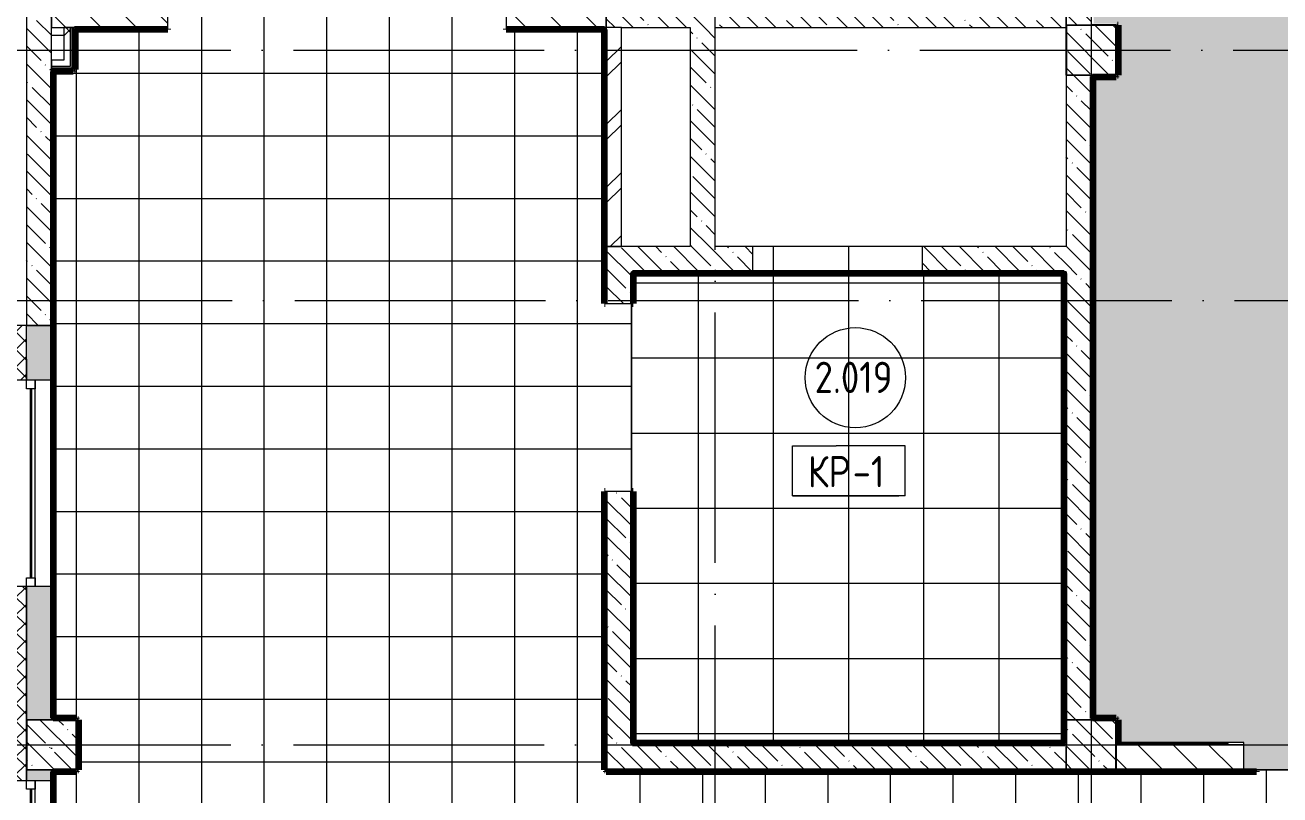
# Model space of a CAD drawing. Header units: millimetres. Extents: x 97 to 214665, y -4577 to 61202.
# Drawn here: x 126788 to 136805, y 39575 to 45725 of the extents above; entities that cross this region are included whole.
import ezdxf

# ---------------------------------------------------------------- set-up
doc = ezdxf.new("R2010")
doc.units = ezdxf.units.MM
doc.linetypes.add('ADSK_Линия сетки', pattern=[2500, 2000, -250, 0, -250])
for name, color, linetype, lineweight in [('A-AREA-____-IDEN', 2, 'Continuous', 20), ('A-FLOR-____-IDEN', 11, 'Continuous', 20), ('A-FLOR-____-OTLN', 192, 'Continuous', 9), ('A-FLOR-____-PATT', 8, 'Continuous', 9), ('A-GLAZ-____-MCUT', 151, 'Continuous', 9), ('A-GLAZ-____-OTLN', 151, 'Continuous', 9), ('A-WALL-____-MCUT', 113, 'Continuous', 9), ('A-WALL-____-PATT', 111, 'Continuous', 9), ('A-WALL-FNSH-MCUT', 113, 'Continuous', 9), ('I-WALL-____-OTLN', 2, 'Continuous', 9), ('S-COLS-____-MCUT', 52, 'Continuous', 9), ('S-COLS-____-OTLN', 52, 'Continuous', 9), ('S-GRID-____-OTLN', 1, 'Continuous', 9)]:
    doc.layers.add(name, color=color, linetype=linetype, lineweight=lineweight)
doc.styles.add('GOST Common', font='GOST_Common.ttf', dxfattribs={"width": 0.9, "height": 250})
pattern_1 = [(135, (0, 0), (-141.42136, -141.42136), [])]
pattern_2 = [(135, (0, 0), (-142.5612, -142.5612), []), (135, (142.56, 0), (-142.5612, -142.5612), [252.016, -50.403, 3.353, -47.05])]

# ---------------------------------------------------------------- blocks, each defined once
blk = doc.blocks.new('Окно_СКБ_1Ст1 - 120_Окно_СКБ_1Ст_1650_ОК17_E60-37619705-О_АИ_ПП_4_200_Целиком')
at = {"layer": 'A-GLAZ-____-MCUT', "color": 90}
for p, q in [((-825, -195), (-825, -125)), ((-825, -125), (-755, -125)), ((-755, -195), (-825, -195)), ((-755, -125), (-755, -195)), ((755, -195), (755, -125)), ((755, -125), (825, -125)), ((825, -195), (755, -195)), ((825, -125), (825, -195))]:
    blk.add_line(p, q, dxfattribs=at)
at = {"layer": 'A-GLAZ-____-MCUT', "color": 10, "lineweight": 5}
for p, q in [((755, -155), (-755, -155)), ((755, -165), (-755, -165))]:
    blk.add_line(p, q, dxfattribs=at)
at = {"layer": 'A-GLAZ-____-OTLN', "color": 10, "lineweight": 5}
blk.add_line((-825, -195), (825, -195), dxfattribs=at)
blk = doc.blocks.new('Окно_СКБ_2Ст1 - Окно_СКБ_2Ст 3400_ОКп-1л_E60-37619709-О_АИ_ПП_4_200_Целиком')
at = {"layer": 'A-GLAZ-____-MCUT', "color": 90}
for p, q in [((-1650, -195), (-1650, -125)), ((-1650, -125), (-1580, -125)), ((-1580, -195), (-1650, -195)), ((-1580, -125), (-1580, -195)), ((-820, -195), (-820, -125)), ((-820, -125), (-750, -125)), ((-750, -195), (-820, -195)), ((-750, -125), (-750, -195)), ((1580, -195), (1580, -125)), ((1580, -125), (1650, -125)), ((1650, -195), (1580, -195)), ((1650, -125), (1650, -195))]:
    blk.add_line(p, q, dxfattribs=at)
at = {"layer": 'A-GLAZ-____-MCUT', "color": 10, "lineweight": 5}
for p, q in [((-820, -155), (-1580, -155)), ((-820, -165), (-1580, -165)), ((1580, -155), (-750, -155)), ((1580, -165), (-750, -165))]:
    blk.add_line(p, q, dxfattribs=at)
at = {"layer": 'A-GLAZ-____-OTLN', "color": 10, "lineweight": 5}
blk.add_line((-1650, -195), (1650, -195), dxfattribs=at)
blk = doc.blocks.new('0083_СОШ675_АР_R22_rvt-1-О_АИ_ПП_4_200_Целиком')
at = {"layer": 'A-WALL-____-PATT', "lineweight": 5}
h = blk.add_hatch(dxfattribs=at)
h.set_pattern_fill('FP_31', color=10, style=0, pattern_type=2)
h.set_pattern_definition(pattern_2)
h.paths.add_polyline_path([(69300, 43325), (69500, 43325), (69500, 51375), (69300, 51375), (69300, 44004)])
h = blk.add_hatch(dxfattribs=at)
h.set_pattern_fill('FP_8', color=10, style=0, pattern_type=2)
h.set_pattern_definition(pattern_1)
h.paths.add_polyline_path([(69763, 45705), (70430, 45705), (70430, 45905), (69500, 45905), (69500, 45705)])
h.paths.add_polyline_path([(73629, 45705), (73930, 45705), (73930, 45905), (73130, 45905), (73130, 45705)])
h = blk.add_hatch(dxfattribs=at)
h.set_pattern_fill('FP_31', color=10, style=0, pattern_type=2)
h.set_pattern_definition(pattern_2)
h.paths.add_polyline_path([(77494, 45705), (77600, 45705), (77600, 45905), (73930, 45905), (73930, 45705), (75561, 45705)])
h = blk.add_hatch(dxfattribs=at)
h.set_pattern_fill('FP_31', color=10, style=0, pattern_type=2)
h.set_pattern_definition(pattern_2)
h.paths.add_polyline_path([(77600, 40175), (77800, 40175), (77800, 45325), (77600, 45325), (77600, 40390)])
h.paths.add_polyline_path([(77600, 45725), (77800, 45725), (77800, 45905), (77600, 45905)])
h = blk.add_hatch(dxfattribs=at)
h.set_pattern_fill('FP_20', color=252, style=0, pattern_type=2)
h.set_pattern_definition([(45, (0, 0), (-141.42136, 141.42136), []), (135, (0, 0), (-141.42136, -141.42136), [])])
h.paths.add_polyline_path([(69650, 45444), (69650, 45705), (69600, 45705), (69600, 45444)])
h = blk.add_hatch(dxfattribs=at)
h.set_pattern_fill('FP_11', color=10, style=0, pattern_type=2)
h.set_pattern_definition([(45, (0, 0), (-251.4472, 251.4472), []), (45, (0, 381), (-251.4472, 251.4472), [])])
h.paths.add_polyline_path([(74050, 43955), (74050, 45705), (73930, 45705), (73930, 43955)])
h = blk.add_hatch(dxfattribs=at)
h.set_pattern_fill('FP_31', color=10, style=0, pattern_type=2)
h.set_pattern_definition(pattern_2)
h.paths.add_polyline_path([(74800, 43955), (74800, 45705), (74600, 45705), (74600, 43955)])
h = blk.add_hatch(dxfattribs=at)
h.set_pattern_fill('FP_31', color=10, style=0, pattern_type=2)
h.set_pattern_definition(pattern_2)
h.paths.add_polyline_path([(73930, 39775), (74130, 39775), (74130, 42000), (73930, 42000), (73930, 40390)])
h.paths.add_polyline_path([(73930, 43500), (74130, 43500), (74130, 43955), (73930, 43955)])
h = blk.add_hatch(dxfattribs=at)
h.set_pattern_fill('FP_31', color=10, style=0, pattern_type=2)
h.set_pattern_definition(pattern_2)
h.paths.add_polyline_path([(75100, 43755), (75100, 43955), (74130, 43955), (74130, 43755)])
h.paths.add_polyline_path([(77600, 43755), (77600, 43955), (76450, 43955), (76450, 43755), (77494, 43755)])
h = blk.add_hatch(dxfattribs=at)
h.set_pattern_fill('FP_21', color=10, style=0, pattern_type=2)
h.set_pattern_definition([(45, (0, 0), (-70.71068, 70.71068), []), (135, (0, 0), (-70.71068, -70.71068), [])])
h.paths.add_polyline_path([(69300, 26225), (69300, 33190), (69200, 33190), (69200, 26225), (69280, 26225)])
h.paths.add_polyline_path([(69300, 34840), (69300, 36390), (69200, 36390), (69200, 34840)])
h.paths.add_polyline_path([(69300, 39690), (69300, 41240), (69200, 41240), (69200, 39690), (69280, 39690)])
h.paths.add_polyline_path([(69200, 42890), (69300, 42890), (69300, 43325), (69200, 43325), (69200, 43055)])
h = blk.add_hatch(dxfattribs=at)
h.set_pattern_fill('FP_74', color=10, style=0, pattern_type=2)
h.set_pattern_definition([(50, (0, 0), (364.3679, -31.8783), [38.1, -419.1]), (355, (0, 0), (-70.4859, 382.1133), [30.48, -335.28]), (100.451, (30.36, -2.66), (293.885, 350.2334), [32.38, -356.18]), (46.184, (0, 101.6), (542.1585, -84.0858), [57.15, -628.65]), (96.636, (45.2, 94.6), (474.805, 494.8554), [48.57, -534.27]), (351.184, (0, 101.6), (474.8102, 494.85), [45.72, -502.92]), (21, (50.8, 76.2), (303.2285, -204.5305), [38.1, -419.1]), (326, (50.8, 76.2), (123.6039, 368.376), [30.48, -335.28]), (71.451, (76.07, 59.16), (426.8341, 163.8427), [32.38, -356.18]), (37.5, (0, 0), (6.17665, 169.11015), [16.764, -314.452, 16.764, -323.596, -336.55]), (37.5, (0, 0), (6.17665, 169.11015), [-671.576, 16.764, -319.786]), (7.5, (0, 0), (133.63888, 200.3615), [16.764, -177.292, 16.764, -306.832, -128.27]), (7.5, (0, 0), (133.63888, 200.3615), [-517.652, 16.764, -111.506]), (327.5, (-113.28, 0), (271.18182, -11.45836), [16.764, -110.236, 16.764, -379.476, -525.78]), (327.5, (-113.28, 0), (271.18182, -11.45836), [-523.24, 16.764, -509.016]), (317.5, (-164.08, 0), (296.2585, 50.85285), [16.764, -148.336, 16.764, -246.38, -373.38]), (317.5, (-164.08, 0), (296.2585, 50.85285), [-428.244, 16.764, -356.616])])
h.paths.add_polyline_path([(69300, 26625), (69500, 26625), (69500, 32325), (69300, 32325), (69300, 26655)])
h.paths.add_polyline_path([(69300, 32725), (69500, 32725), (69500, 33190), (69300, 33190), (69300, 33161)])
h.paths.add_polyline_path([(69500, 34840), (69500, 35575), (69300, 35575), (69300, 34840)])
h.paths.add_polyline_path([(69300, 35975), (69500, 35975), (69500, 36390), (69300, 36390), (69300, 36052)])
h.paths.add_polyline_path([(69500, 39690), (69500, 39775), (69300, 39775), (69300, 39690)])
h.paths.add_polyline_path([(69500, 40175), (69500, 41240), (69300, 41240), (69300, 40175)])
h.paths.add_polyline_path([(69500, 42890), (69500, 43325), (69300, 43325), (69300, 42890)])
h = blk.add_hatch(dxfattribs=at)
h.set_pattern_fill('FP_31', color=10, style=0, pattern_type=2)
h.set_pattern_definition(pattern_2)
h.paths.add_polyline_path([(74130, 39775), (77600, 39775), (77600, 39975), (74130, 39975)])
h = blk.add_hatch(dxfattribs=at)
h.set_pattern_fill('FP_8', color=10, style=0, pattern_type=2)
h.set_pattern_definition(pattern_1)
h.paths.add_polyline_path([(108700, 39775), (108700, 39975), (107950, 39975), (107950, 39775), (108417, 39775)])
h.paths.add_polyline_path([(104552, 39775), (104750, 39775), (104750, 39975), (99450, 39975), (99450, 39775), (102619, 39775)])
h.paths.add_polyline_path([(105750, 39775), (105750, 39975), (105250, 39975), (105250, 39775)])
h.paths.add_polyline_path([(98754, 39775), (98950, 39775), (98950, 39975), (93650, 39975), (93650, 39775), (94888, 39775)])
h.paths.add_polyline_path([(93150, 39775), (93150, 39975), (87850, 39975), (87850, 39775), (91023, 39775)])
h.paths.add_polyline_path([(87158, 39775), (87350, 39775), (87350, 39975), (82050, 39975), (82050, 39775), (83292, 39775)])
h.paths.add_polyline_path([(81219, 39775), (81550, 39775), (81550, 39975), (81219, 39975)])
h.paths.add_polyline_path([(79019, 39775), (79019, 39975), (78000, 39975), (78000, 39775), (78460, 39775)])
at = {"layer": 'S-COLS-____-OTLN', "lineweight": 5}
h = blk.add_hatch(dxfattribs=at)
h.set_pattern_fill('FP_31', color=256, style=0, pattern_type=2)
h.set_pattern_definition(pattern_2)
h.paths.add_polyline_path([(77600, 45325), (78000, 45325), (78000, 45725), (77600, 45725), (77600, 45450)])
h = blk.add_hatch(dxfattribs=at)
h.set_pattern_fill('FP_31', color=256, style=0, pattern_type=2)
h.set_pattern_definition(pattern_2)
h.paths.add_polyline_path([(69500, 39775), (69700, 39775), (69700, 40175), (69300, 40175), (69300, 39775)])
h = blk.add_hatch(dxfattribs=at)
h.set_pattern_fill('FP_31', color=256, style=0, pattern_type=2)
h.set_pattern_definition(pattern_2)
h.paths.add_polyline_path([(77600, 39775), (78000, 39775), (78000, 40175), (77600, 40175), (77600, 39975)])
at = {"layer": 'A-FLOR-____-OTLN', "color": 90}
blk.add_line((69500, 45644), (69600, 45644), dxfattribs=at)
at = {"layer": 'A-WALL-____-MCUT', "color": 50, "lineweight": 13}
for p, q in [((69300, 51375), (69300, 43325)), ((69500, 43325), (69500, 51375)), ((69500, 45905), (69500, 45705)), ((70430, 45705), (70430, 45905)), ((73130, 45905), (73130, 45705)), ((73930, 45905), (73930, 45705)), ((73930, 45705), (73930, 45905)), ((77600, 45905), (77600, 45725)), ((77600, 45705), (77600, 45905)), ((69500, 45705), (70430, 45705)), ((69650, 45705), (69600, 45705)), ((69600, 45705), (69600, 45444)), ((69650, 45705), (69650, 45444)), ((73130, 45705), (73930, 45705)), ((73930, 45705), (73930, 43955)), ((74050, 43955), (74050, 45705)), ((74050, 45705), (74600, 45705)), ((74600, 45705), (74600, 43955)), ((74800, 43955), (74800, 45705)), ((74800, 45705), (77600, 45705)), ((69600, 45444), (69500, 45444)), ((69500, 45444), (69500, 45394)), ((69650, 45394), (69500, 45394)), ((69650, 45444), (69650, 45394)), ((77600, 45325), (77600, 43955)), ((77800, 40185), (77800, 45325)), ((77800, 45325), (77800, 40185)), ((73930, 43955), (74050, 43955)), ((74130, 43955), (73930, 43955)), ((73930, 43955), (73930, 43500)), ((74600, 43955), (74130, 43955)), ((75100, 43955), (74800, 43955)), ((75100, 43755), (75100, 43955)), ((77600, 43955), (76450, 43955)), ((76450, 43955), (76450, 43755)), ((74130, 43500), (74130, 43755)), ((74130, 43755), (75100, 43755)), ((76450, 43755), (77600, 43755)), ((77600, 43755), (77600, 40175)), ((73930, 43500), (74130, 43500)), ((69300, 43225), (69300, 43325)), ((69300, 43325), (69500, 43325)), ((69500, 43325), (69300, 43325)), ((69500, 42890), (69500, 43325)), ((69300, 43175), (69300, 43225)), ((69300, 43075), (69300, 43175)), ((69300, 43055), (69300, 43075)), ((69300, 42890), (69300, 43055)), ((69300, 43055), (69300, 42890)), ((69300, 42890), (69500, 42890)), ((74130, 42000), (73930, 42000)), ((73930, 42000), (73930, 39775)), ((74130, 39975), (74130, 42000)), ((69300, 40175), (69300, 41240)), ((69500, 41240), (69300, 41240)), ((69300, 41240), (69300, 40175)), ((69500, 40175), (69500, 41240)), ((77800, 40185), (77800, 40175)), ((77600, 39975), (74130, 39975)), ((78000, 39975), (78000, 39775)), ((78000, 39975), (78010, 39975)), ((79019, 39975), (78010, 39975)), ((78010, 39975), (79019, 39975)), ((79019, 39775), (79019, 39975)), ((69300, 39690), (69300, 39775)), ((69300, 39775), (69300, 39690)), ((69500, 39690), (69500, 39775)), ((73930, 39775), (74130, 39775)), ((74130, 39775), (77600, 39775)), ((78000, 39775), (79019, 39775)), ((69300, 39690), (69500, 39690))]:
    blk.add_line(p, q, dxfattribs=at)
at = {"layer": 'A-WALL-____-MCUT', "color": 10, "lineweight": 5}
for p, q in [((69663, 45705), (69663, 45444)), ((74050, 45705), (73930, 45705)), ((77600, 45725), (77800, 45725)), ((69663, 45382), (69500, 45382)), ((69663, 45444), (69663, 45394)), ((69663, 45394), (69663, 45382)), ((77800, 45325), (77600, 45325)), ((69300, 40175), (69500, 40175)), ((77600, 40175), (77800, 40175)), ((77600, 39775), (77600, 39975)), ((78010, 39995), (78010, 39975)), ((69500, 39775), (69300, 39775))]:
    blk.add_line(p, q, dxfattribs=at)
at = {"layer": 'A-WALL-____-MCUT', "color": 90}
for p, q in [((69300, 43325), (69200, 43325)), ((69200, 42890), (69300, 42890)), ((69300, 41240), (69200, 41240)), ((69300, 39775), (69300, 40175)), ((69200, 39690), (69300, 39690))]:
    blk.add_line(p, q, dxfattribs=at)
at = {"layer": 'A-WALL-FNSH-MCUT', "color": 90}
for p, q in [((69663, 45705), (69650, 45705)), ((69675, 45705), (69663, 45705)), ((69675, 45444), (69675, 45705)), ((78000, 45725), (78000, 45325)), ((78010, 45325), (78010, 45735)), ((69500, 45394), (69500, 45382)), ((69500, 45382), (69500, 45369)), ((69675, 45394), (69675, 45444)), ((69675, 45382), (69675, 45394)), ((69675, 45369), (69675, 45382)), ((69500, 45369), (69675, 45369)), ((77810, 45325), (77800, 45325)), ((78000, 45325), (77810, 45325)), ((77810, 40185), (77810, 45315)), ((77810, 45315), (78010, 45315)), ((78010, 45315), (78010, 45325)), ((77800, 40175), (78000, 40175)), ((78000, 40185), (77810, 40185)), ((78010, 40185), (78000, 40185)), ((78000, 40175), (78000, 39975)), ((78010, 39995), (78010, 40185)), ((79019, 39995), (78010, 39995)), ((79019, 39975), (79019, 39995))]:
    blk.add_line(p, q, dxfattribs=at)
at = {"layer": 'I-WALL-____-OTLN', "color": 90}
for p, q in [((69500, 42890), (69500, 41240)), ((69500, 39690), (69500, 36390))]:
    blk.add_line(p, q, dxfattribs=at)
at = {"layer": 'S-COLS-____-MCUT', "color": 130, "lineweight": 25}
for p, q in [((77600, 45725), (77600, 45325)), ((78000, 45725), (77800, 45725)), ((78000, 45325), (78000, 45725)), ((77800, 45325), (78000, 45325)), ((69300, 40175), (69300, 39775)), ((69700, 40175), (69500, 40175)), ((69700, 39775), (69700, 40175)), ((77600, 40175), (77600, 39975)), ((78000, 40175), (77800, 40175)), ((78000, 39775), (78000, 40175)), ((69500, 39775), (69700, 39775)), ((77600, 39775), (78000, 39775))]:
    blk.add_line(p, q, dxfattribs=at)
at = {"layer": 'S-COLS-____-OTLN', "color": 90}
for p, q in [((77800, 45725), (77600, 45725)), ((77600, 45325), (77800, 45325)), ((69500, 40175), (69300, 40175)), ((77800, 40175), (77600, 40175)), ((77600, 39975), (77600, 39775)), ((69300, 39775), (69500, 39775))]:
    blk.add_line(p, q, dxfattribs=at)
at = {"layer": 'A-GLAZ-____-OTLN', "color": 90, "lineweight": 9, "rotation": 89.99999999999991}
for name, p in [('Окно_СКБ_1Ст1 - 120_Окно_СКБ_1Ст_1650_ОК17_E60-37619705-О_АИ_ПП_4_200_Целиком', (69175, 42065)), ('Окно_СКБ_2Ст1 - Окно_СКБ_2Ст 3400_ОКп-1л_E60-37619709-О_АИ_ПП_4_200_Целиком', (69175, 38040))]:
    blk.add_blockref(name, p, dxfattribs=at)
blk = doc.blocks.new('ADSK_Марка_Перекрытие - Типоразмер_ADSK_Марка-158127-О_АИ_ПП_4_200_Целиком')
at = {"layer": 'A-FLOR-____-IDEN'}
for p, q in [((-4.5, 4), (-1, 4)), ((-4.5, 0), (-4.5, 4)), ((4.5, 4), (-1, 4)), ((4.5, 0), (4.5, 4)), ((4.5, 0), (-4.5, 0)), ((-4.5, 0), (4, 0))]:
    blk.add_line(p, q, dxfattribs=at)
blk = doc.blocks.new('ADSK_Марка_Помещение_ОдноЗначение - Номер-159740-О_АИ_ПП_4_200_Целиком')
at = {"layer": 'A-AREA-____-IDEN'}
blk.add_circle((0, 0), 4, dxfattribs=at)

msp = doc.modelspace()

# ---------------------------------------------------------------- hatches: boundary and pattern name
at = {"layer": 'A-FLOR-____-PATT'}
h = msp.add_hatch(dxfattribs=at)
h.set_pattern_fill('FP_221', color=256, style=0, pattern_type=2)
h.set_pattern_definition([(0, (57591.08, 0), (0, 254), [68.059, -371.882]), (60, (57718.08, 34.03), (-219.97045, 127), [68.059, -371.882]), (120, (57752.11, 161.03), (-219.97045, -127), [68.059, -371.882]), (30, (57659.14, 0), (-5e-05, 508.0001), [68.059, -439.941]), (30, (57532.14, 219.97), (-5e-05, 508.0001), [68.059, -439.941]), (150, (57591.1, 0), (-439.941, -254.0001), [68.059, -439.941]), (150, (57718.1, 219.97), (-439.941, -254.0001), [68.059, -439.941]), (90, (57752.1, 92.97), (-439.941, 254), [68.059, -439.941]), (90, (57498.1, 92.97), (-439.941, 254), [68.059, -439.941])])
h.paths.add_polyline_path([(163548.114412, 39775.022458), (165448.114412, 39775.023044), (165448.114412, 39995.023044), (166183.16026, 39995.023044), (166183.16026, 40174.999414), (166188.114412, 40175), (166188.16026, 40185), (166198.16026, 40185), (166198.697092, 40190), (166378.114412, 40190), (166378.114412, 45310), (166198.114412, 45310), (166198.114412, 45315), (166188.114412, 45315), (166188.114412, 45325), (166183.114412, 45324.999414), (166183.114412, 45724.999414), (166188.114412, 45724.999414), (166188.114412, 45734.999414), (166198.114412, 45734.999414), (166198.114412, 45739.999414), (166378.114412, 45739.999414), (166378.114412, 51460), (166198.114412, 51460), (166198.114412, 51465), (166188.114412, 51465), (166188.114412, 51475), (166183.114412, 51475), (166183.114412, 51874.999414), (166188.114412, 51875), (166188.114412, 51885), (166198.114412, 51885), (166198.592518, 51890), (166378.114412, 51890), (166378.114412, 55524.999414), (166398.114412, 55525.00021), (166398.114412, 57724.999414), (166378.114412, 57724.999414), (166378.114412, 58310), (166198.09249, 58310), (166198.09249, 58315), (166188.09249, 58315), (166188.09249, 58325), (166183.09249, 58325), (166183.09249, 58755), (162763.114412, 58755), (162763.114412, 58275), (162758.114412, 58274.657531), (162758.114412, 58265.000586), (162748.114412, 58265.000586), (162748.114412, 58260.000586), (162248.114412, 58260.000586), (162248.114412, 58265.000586), (162238.114412, 58265.000586), (162238.114412, 58275.000586), (162233.114412, 58275), (162233.114412, 58755), (156963.114412, 58755), (156963.114412, 58275.000586), (156958.114412, 58275.000586), (156958.114412, 58265.000586), (156948.114412, 58265.000586), (156947.69308, 58260.000586), (156448.114412, 58260.000586), (156448.114412, 58265.000586), (156438.114412, 58265.000586), (156438.114412, 58275.000586), (156433.114412, 58275), (156433.114412, 58755), (151163.114412, 58755), (151163.114412, 58275), (151158.114412, 58275), (151158.114412, 58265), (151148.114412, 58265), (151148.114412, 58260), (150648.114412, 58260), (150648.114412, 58265), (150638.114412, 58265.000586), (150638.114412, 58275), (150633.114412, 58275), (150633.114412, 58755), (145363.114412, 58755), (145363.114412, 58275), (145358.114412, 58275), (145358.114412, 58265), (145348.114412, 58265), (145348.114412, 58260), (144848.114412, 58260), (144848.114412, 58265), (144838.114412, 58265.942428), (144838.114412, 58275), (144833.114412, 58275), (144833.114412, 58755), (139563.114412, 58755), (139563.114412, 58275.000586), (139558.114412, 58275.000586), (139558.114412, 58265.000586), (139548.114412, 58265.000586), (139548.114412, 58260.000586), (139048.114412, 58260.000586), (139048.114412, 58265.000586), (139038.114412, 58265.000586), (139038.114412, 58275.000586), (139033.114412, 58275.211268), (139033.114412, 58755), (135513.114412, 58755), (135513.114412, 58325.000586), (135508.114412, 58324.859155), (135508.114412, 58315), (135498.114412, 58315), (135497.649263, 58310.000586), (135313.09249, 58310.000586), (135313.09249, 51890), (135498.114412, 51890), (135498.114412, 51885), (135508.114412, 51885), (135508.114412, 51875), (135513.114412, 51874.999414), (135513.114412, 51474.999414), (135508.114412, 51474.999414), (135508.114412, 51464.999414), (135498.114412, 51464.999414), (135498.114412, 51459.999414), (135318.09249, 51459.999414), (135318.09249, 45739.999414), (135498.114412, 45739.999414), (135498.114412, 45735), (135508.114412, 45735), (135508.114412, 45724.999414), (135513.114412, 45724.999414), (135513.114412, 45324.999414), (135508.114412, 45324.999414), (135508.114412, 45314.999414), (135498.114412, 45314.999414), (135498.114412, 45309.999414), (135313.114412, 45309.999414), (135313.114412, 40189.999414), (135498.114412, 40189.999414), (135498.114412, 40185), (135508.114412, 40184.999414), (135508.114412, 40175), (135513.114412, 40174.999414), (135513.114412, 39995.023044), (136517.114412, 39995.023044), (136517.114412, 39775.023044), (138717.114412, 39775.023044), (138717.114412, 39995.023044), (139033.114412, 39995.023044), (139033.114412, 40475), (139038.114412, 40475.000586), (139038.114412, 40485.000586), (139048.114412, 40485.000586), (139048.114412, 40490.000586), (139548.114412, 40490.000586), (139548.114412, 40485.000586), (139558.114412, 40485), (139558.114412, 40475.000586), (139563.114412, 40475), (139563.114412, 39995.023044), (144833.114412, 39995.023044), (144833.114412, 40475), (144838.114412, 40475.000586), (144838.114412, 40485.000586), (144848.114412, 40485.000586), (144848.114412, 40490.000586), (145348.114412, 40490.000586), (145348.114412, 40485.000586), (145358.114412, 40485.000586), (145358.114412, 40475.000586), (145363.114412, 40475), (145363.114412, 39995.023044), (150633.114412, 39995.023044), (150633.114412, 40475), (150638.114412, 40475), (150638.114412, 40485), (150648.114412, 40485), (150648.114412, 40490), (151148.114412, 40490), (151148.114412, 40485), (151158.114412, 40485), (151158.114412, 40475), (151163.114412, 40475), (151163.114412, 39995.023044), (156433.114412, 39995.023044), (156433.114412, 40475), (156438.114412, 40475.000586), (156438.114412, 40485.000586), (156448.114412, 40485.000586), (156448.535777, 40490.000586), (156948.114412, 40490.000586), (156948.114412, 40485.000586), (156958.114412, 40484.153413), (156958.114412, 40475.000586), (156963.114412, 40475), (156963.114412, 39995.023044), (162233.114412, 39995.023044), (162233.114412, 40475), (162238.114412, 40475.000586), (162238.114412, 40485.000586), (162248.114412, 40485.000586), (162248.114412, 40490), (162748.114412, 40490), (162748.143717, 40485.000586), (162758.114412, 40485), (162758.114412, 40475.000586), (162763.114412, 40475), (162763.114412, 39995.023044), (163248.114412, 39995.023044), (163248.128771, 39975.022458), (163548.113474, 39975.023044)])
h.paths.add_polyline_path([(135298.09249, 40185), (135298.114412, 40185.52573), (135298.09249, 40185.526883)])
h.paths.add_polyline_path([(166398.114412, 45724.999414), (166398.143983, 45724.999414), (166398.143983, 46044.998828), (166598.143983, 46044.998828), (166598.143983, 48184.998828), (166398.140504, 48184.998828), (166398.114412, 45734.999414)])
h.paths.add_polyline_path([(166198.09249, 58325), (166198.114412, 58325.021922), (166198.09249, 58325.005722)])
h = msp.add_hatch(dxfattribs=at)
h.set_pattern_fill('FP_215', color=256, style=0, pattern_type=2)
h.set_pattern_definition([(0, (146697.5, 40839.97), (0, 500), []), (90, (146697.5, 40839.97), (-500, 3e-14), [])])
h.paths.add_polyline_path([(134992.183332, 35645), (135298.114412, 35645), (135298.114412, 35695), (135313.114412, 35695), (135313.114412, 36425.000586), (135318.114412, 36425.000586), (135318.114412, 36435.000586), (135328.114412, 36435.000586), (135328.114412, 36440.000586), (144983.114412, 36440.000586), (144983.114412, 39760.023044), (138678.114412, 39760.023044), (138678.114412, 39775.023044), (136618.114412, 39775.023044), (136618.114412, 39760.023044), (131428.114412, 39760.023044), (131428.114412, 39765.023044), (131418.114412, 39765.023044), (131418.114412, 39775.023044), (131413.114412, 39775.023044), (131413.114412, 41999.999414), (131628.114412, 42000), (131628.114412, 43499.999414), (131413.114412, 43499.999414), (131413.114412, 45690), (130628.114412, 45690), (130628.114412, 45905), (127928.114412, 45905), (127928.114412, 45690), (127188.094248, 45690), (127188.094248, 45369.173212), (127183.094248, 45369.173212), (127183.094248, 45359.173212), (127173.094248, 45359.173212), (127172.588933, 45354.173212), (127013.114412, 45354.173212), (127013.114412, 40190), (127198.114412, 40190), (127198.114412, 40185), (127208.114412, 40185), (127208.114412, 40175), (127213.114412, 40174.999414), (127213.114412, 39775.000082), (127208.114412, 39774.999414), (127208.114412, 39764.999414), (127198.114412, 39764.999414), (127198.114412, 39759.999414), (127013.114412, 39759.999414), (127013.114412, 35989.999414), (127198.114412, 35989.999414), (127198.114412, 35984.999414), (127208.114412, 35984.999414), (127208.114412, 35974.999414), (127213.114412, 35973.916644), (127213.114412, 35789.940333), (127308.114412, 35789.940333), (127308.114412, 35774.940333), (129808.114412, 35774.940333), (129808.114412, 35789.940333), (129953.114412, 35789.940333), (129953.114412, 36194.940333), (129958.114412, 36194.940333), (129958.114412, 36204.940333), (129968.114412, 36204.940333), (129968.114412, 36209.940333), (133798.114412, 36209.940333), (133798.114412, 36204.940333), (133808.114412, 36204.940333), (133808.114412, 36194.940333), (133813.114412, 36194.940333), (133813.114412, 35660), (133898.114412, 35660), (133898.114412, 35645)])
h = msp.add_hatch(dxfattribs=at)
h.set_pattern_fill('FP_222', color=256, style=0, pattern_type=2)
h.set_pattern_definition([(0, (133363.1, 41865), (0, 600), []), (90, (133363.1, 41865), (-600, 4e-14), [])])
h.paths.add_polyline_path([(135083.114412, 39990.023044), (135083.114412, 43740), (131643.114412, 43740), (131643.114412, 43500), (131628.114412, 43499.999414), (131628.114412, 42000), (131643.114412, 41999.999414), (131643.114412, 39990.023044), (134992.183332, 39990.023044)])
h.paths.add_polyline_path([(133948.09249, 43755), (133948.09249, 43954.999414), (132598.114412, 43954.999414), (132598.118368, 43755), (133059.476908, 43755)])
at = {"layer": 'A-WALL-____-PATT'}
h = msp.add_hatch(color=7, dxfattribs=at)
h.paths.add_polyline_path([(131418.114412, 45695), (131428.114412, 45695), (131428.114412, 45705), (130628.114412, 45705), (130628.114412, 45695), (131126.770484, 45695)])
h.paths.add_polyline_path([(127261.357635, 45695), (127928.114412, 45695), (127928.114412, 45705), (127173.094248, 45705), (127173.094248, 45695), (127183.094248, 45695)])
for points in [[(127183.094248, 45369.173212), (127183.094248, 45695), (127173.094248, 45695), (127173.094248, 45369.173212)], [(135498.114412, 45724.999414), (135498.114412, 45734.999414), (135298.114412, 45734.999414), (135298.114412, 45724.999414), (135475.359938, 45724.999414)], [(135498.114412, 45324.999414), (135508.114412, 45324.999414), (135508.114412, 45734.999414), (135498.114412, 45734.999414), (135498.114412, 45450.14613)], [(127008.114412, 45359.173212), (127183.094248, 45359.173212), (127183.094248, 45369.173212), (127008.114412, 45369.173212)], [(135298.114412, 40184.999414), (135308.114412, 40184.999414), (135308.114412, 45324.999414), (135298.114412, 45324.999414), (135298.114412, 40389.875052)], [(135308.114412, 45314.999414), (135508.114412, 45314.999414), (135508.114412, 45324.999414), (135308.114412, 45324.999414)], [(133059.476908, 43745), (135088.114412, 43745), (135088.114412, 43755), (131628.114412, 43755), (131628.114412, 43745), (131638.114412, 43745)], [(135088.114412, 39985.023044), (135098.114412, 39985.023044), (135098.114412, 43755), (135088.114412, 43755), (135088.114412, 40389.875052)], [(127198.114412, 40175), (127198.114412, 40185), (126998.114412, 40185), (126998.114412, 40175)], [(127208.114412, 39774.999414), (127208.114412, 40185), (127198.114412, 40185), (127198.114412, 39774.999414)], [(135498.114412, 40174.999414), (135498.114412, 40184.999414), (135298.114412, 40184.999414), (135298.114412, 40174.999414), (135475.359938, 40174.999414)], [(135508.114412, 39985.023044), (135508.114412, 40184.999414), (135498.114412, 40184.999414), (135498.114412, 39985.023044)], [(135098.114412, 39975.023044), (135098.114412, 39985.023044), (131638.114412, 39985.023044), (131638.114412, 39975.023044), (134992.183332, 39975.023044)], [(136393.114412, 39975.023044), (136393.114412, 39985.023044), (135498.114412, 39985.023044), (135498.114412, 39975.023044), (135958.536544, 39975.023044)], [(127008.114412, 39764.999414), (127208.114412, 39764.999414), (127208.114412, 39774.999414), (127008.114412, 39774.999414)]]:
    msp.add_hatch(color=7, dxfattribs=at).paths.add_polyline_path(points)
h = msp.add_hatch(color=7, dxfattribs=at)
h.paths.add_polyline_path([(131418.114412, 39765.023044), (131428.114412, 39765.023044), (131428.114412, 41999.999414), (131418.114412, 41999.999414), (131418.114412, 40389.875052)])
h.paths.add_polyline_path([(131418.114412, 43499.999414), (131428.114412, 43499.999414), (131428.114412, 45695), (131418.114412, 45695), (131418.114412, 44727.250262)])
h = msp.add_hatch(color=7, dxfattribs=at)
h.paths.add_polyline_path([(127008.114412, 40185), (127008.114412, 41239.999414), (126998.114412, 41239.999414), (126998.114412, 40185)])
h.paths.add_polyline_path([(127008.114412, 42889.999414), (127008.114412, 45369.173212), (126998.114412, 45369.173212), (126998.114412, 42889.999414)])
h = msp.add_hatch(color=7, dxfattribs=at)
h.paths.add_polyline_path([(131628.114412, 39975.023044), (131638.114412, 39975.023044), (131638.114412, 42000), (131628.114412, 42000), (131628.114412, 40389.875052)])
h.paths.add_polyline_path([(131638.114412, 43500), (131638.114412, 43745), (131628.114412, 43745), (131628.114412, 43500)])
h = msp.add_hatch(color=7, dxfattribs=at)
h.paths.add_polyline_path([(127008.114412, 35984.999414), (127008.114412, 36389.999414), (126998.114412, 36389.999414), (126998.114412, 35984.999414)])
h.paths.add_polyline_path([(126998.114412, 39689.999414), (127008.114412, 39689.999414), (127008.114412, 39774.999414), (126998.114412, 39774.999414)])
h = msp.add_hatch(color=7, dxfattribs=at)
h.paths.add_polyline_path([(144998.114412, 39765.023044), (144998.091368, 39775), (138678.114412, 39775.023044), (138678.114412, 39765.023044), (144988.114412, 39765.023044)])
h.paths.add_polyline_path([(136618.114412, 39765.023044), (136618.114412, 39775.023044), (131428.114412, 39775.023044), (131428.114412, 39765.023044), (135958.536544, 39765.023044)])

# ---------------------------------------------------------------- linework, layer by layer
at = {"layer": 'A-FLOR-____-OTLN'}
for p, q in [((133948.09249, 43954.999414), (132598.114412, 43954.999414)), ((131628.114412, 42000), (131628.114412, 43499.999414)), ((131628.114412, 43499.999414), (131628.114412, 42000)), ((138678.114412, 39775.023044), (136618.114412, 39775.023044)), ((136618.114412, 39775.022458), (138678.114412, 39775.022458))]:
    msp.add_line(p, q, dxfattribs=at)
at = {"layer": 'A-WALL-____-MCUT', "color": 7}
for p, q in [((135298.114412, 51474.999414), (135298.114412, 45724.999414)), ((127928.114412, 45705), (127173.094248, 45705)), ((127173.094248, 45705), (127173.094248, 45369.173212)), ((127183.094248, 45695), (127928.114412, 45695)), ((127183.094248, 45359.173212), (127183.094248, 45695)), ((127928.114412, 45695), (127928.114412, 45705)), ((131428.114412, 45705), (130628.114412, 45705)), ((130628.114412, 45705), (130628.114412, 45695)), ((130628.114412, 45695), (131418.114412, 45695)), ((131418.114412, 45695), (131418.114412, 43499.999414)), ((131428.114412, 43499.999414), (131428.114412, 45705)), ((135298.114412, 45724.999414), (135498.114412, 45724.999414)), ((135498.114412, 45724.999414), (135498.114412, 45324.999414)), ((135508.114412, 45314.999414), (135508.114412, 45734.999414)), ((126998.114412, 45369.173212), (126998.114412, 42889.999414)), ((127173.094248, 45369.173212), (126998.114412, 45369.173212)), ((127008.114412, 42889.999414), (127008.114412, 45359.173212)), ((127008.114412, 45359.173212), (127183.094248, 45359.173212)), ((135298.114412, 45324.999414), (135298.114412, 40174.999414)), ((135498.114412, 45324.999414), (135298.114412, 45324.999414)), ((135308.114412, 40184.999414), (135308.114412, 45314.999414)), ((135308.114412, 45314.999414), (135508.114412, 45314.999414)), ((135098.114412, 43755), (131628.114412, 43755)), ((131628.114412, 43755), (131628.114412, 43500)), ((131638.114412, 43745), (135088.114412, 43745)), ((131638.114412, 43500), (131638.114412, 43745)), ((135088.114412, 43745), (135088.114412, 39985.023044)), ((135098.114412, 39975.023044), (135098.114412, 43755)), ((131418.114412, 43499.999414), (131428.114412, 43499.999414)), ((131628.114412, 43500), (131638.114412, 43500)), ((126998.114412, 42889.999414), (127008.114412, 42889.999414)), ((131418.114412, 41999.999414), (131418.114412, 39765.023044)), ((131428.114412, 41999.999414), (131418.114412, 41999.999414)), ((131428.114412, 39775.023044), (131428.114412, 41999.999414)), ((131638.114412, 42000), (131628.114412, 42000)), ((131628.114412, 42000), (131628.114412, 39975.023044)), ((131638.114412, 39985.023044), (131638.114412, 42000)), ((127008.114412, 41239.999414), (126998.114412, 41239.999414)), ((126998.114412, 41239.999414), (126998.114412, 40175)), ((127008.114412, 40185), (127008.114412, 41239.999414)), ((126998.114412, 40175), (127198.114412, 40175)), ((127208.114412, 40185), (127008.114412, 40185)), ((127198.114412, 40175), (127198.114412, 39774.999414)), ((127208.114412, 39764.999414), (127208.114412, 40185)), ((135298.114412, 40174.999414), (135498.114412, 40174.999414)), ((135508.114412, 40184.999414), (135308.114412, 40184.999414)), ((135498.114412, 40174.999414), (135498.114412, 39975.023044)), ((135508.114412, 39985.023044), (135508.114412, 40184.999414)), ((131628.114412, 39975.023044), (135098.114412, 39975.023044)), ((135088.114412, 39985.023044), (131638.114412, 39985.023044)), ((135498.114412, 39975.023044), (136393.114412, 39975.023044)), ((136393.114412, 39985.023044), (135508.114412, 39985.023044)), ((136393.114412, 39975.023044), (136393.114412, 39985.023044)), ((126998.114412, 39774.999414), (126998.114412, 39689.999414)), ((127198.114412, 39774.999414), (126998.114412, 39774.999414)), ((136618.114412, 39775.023044), (131428.114412, 39775.023044)), ((136618.114412, 39765.023044), (136618.114412, 39775.023044)), ((126998.114412, 39689.999414), (127008.114412, 39689.999414)), ((127008.114412, 39689.999414), (127008.114412, 39764.999414)), ((127008.114412, 39764.999414), (127208.114412, 39764.999414)), ((131418.114412, 39765.023044), (136618.114412, 39765.023044))]:
    msp.add_line(p, q, dxfattribs=at)
at = {"layer": 'I-WALL-____-OTLN', "color": 5, "lineweight": 90}
for p, q in [((127928.114412, 45690), (127183.094248, 45690)), ((127188.094248, 45695), (127188.094248, 45369.173212)), ((127928.114412, 45690), (127928.114412, 45695)), ((130628.114412, 45695), (130628.114412, 45690)), ((131413.114412, 45690), (130628.114412, 45690)), ((131413.114412, 43499.999414), (131413.114412, 45690)), ((135513.114412, 45724.999414), (135508.114412, 45724.999414)), ((135513.114412, 45724.999414), (135513.114412, 45324.999414)), ((127013.114412, 45354.173212), (127013.114412, 40190)), ((127173.094248, 45354.173212), (127013.114412, 45354.173212)), ((127173.094248, 45354.173212), (127173.094248, 45359.173212)), ((127183.094248, 45369.173212), (127188.094248, 45369.173212)), ((135498.114412, 45309.999414), (135308.104665, 45309.999414)), ((135313.114412, 45314.999414), (135313.114412, 40185)), ((135498.114412, 45309.999414), (135498.114412, 45314.999414)), ((135508.114412, 45324.999414), (135513.114412, 45324.999414)), ((131413.114412, 43499.999414), (131418.114412, 43499.999414)), ((131413.114412, 39775.023044), (131413.114412, 41999.999414)), ((131418.114412, 41999.999414), (131413.114412, 41999.999414)), ((127013.114412, 40190), (127198.114412, 40190)), ((127198.114412, 40185), (127198.114412, 40190)), ((127213.114412, 40175), (127208.114412, 40175)), ((127213.114412, 40175), (127213.114412, 39774.999414)), ((135308.114412, 40189.999414), (135498.114412, 40189.999414)), ((135498.114412, 40185), (135498.114412, 40189.999414)), ((135513.114412, 40174.999414), (135508.114412, 40174.999414)), ((135513.114412, 40174.999414), (135513.114412, 39995.023044)), ((127208.114412, 39774.999414), (127213.114412, 39774.999414)), ((131413.114412, 39775.023044), (131418.114412, 39775.023044)), ((127013.114412, 39759.999414), (127013.114412, 35989.999414)), ((127198.114412, 39759.999414), (127013.114412, 39759.999414)), ((127198.114412, 39759.999414), (127198.114412, 39764.999414)), ((131428.114412, 39765.023044), (131428.114412, 39760.023044)), ((136618.114412, 39760.023044), (131428.114412, 39760.023044)), ((136618.114412, 39760.023044), (136618.114412, 39765.023044))]:
    msp.add_line(p, q, dxfattribs=at)
at = {"layer": 'I-WALL-____-OTLN', "color": 1, "lineweight": 90}
for p, q in [((135083.114412, 43740), (131638.114412, 43740)), ((131643.114412, 43745.014493), (131643.114412, 43500)), ((135083.114412, 39985.008551), (135083.114412, 43740)), ((131638.114412, 43500), (131643.114412, 43500)), ((131643.114412, 42000), (131638.114412, 42000)), ((131643.114412, 42000), (131643.114412, 39985.023044)), ((131638.089598, 39990.023044), (135088.114412, 39990.023044))]:
    msp.add_line(p, q, dxfattribs=at)
at = {"layer": 'I-WALL-____-OTLN'}
for p, q in [((126998.114412, 41239.999414), (126998.114412, 42889.999414)), ((127008.114412, 42889.999414), (127008.114412, 41239.999414)), ((126998.114412, 36389.999414), (126998.114412, 39689.999414)), ((127008.114412, 39689.999414), (127008.114412, 36389.999414))]:
    msp.add_line(p, q, dxfattribs=at)
at = {"layer": 'S-GRID-____-OTLN', "linetype": 'ADSK_Линия сетки'}
for p, q in [((132298.114412, -3572.657751), (132298.114412, 61202.00513)), ((135298.114412, 61202.00513), (135298.114412, -3758.83936)), ((126998.114412, -2302.657751), (126998.114412, 60644.999414)), ((53928.563196, 45525.000586), (213846.668489, 45525.000586)), ((53939.102261, 43525.000586), (213846.668489, 43525.000586)), ((53928.563196, 39975.000586), (213846.668489, 39975.000586))]:
    msp.add_line(p, q, dxfattribs=at)

# ---------------------------------------------------------------- block references
at = {"color": 250, "lineweight": 5}
msp.add_blockref('0083_СОШ675_АР_R22_rvt-1-О_АИ_ПП_4_200_Целиком', (57498.114412, 0), dxfattribs=at)
at = {"layer": 'A-AREA-____-IDEN', "xscale": 99.99999999999993, "yscale": 99.99999999999993, "zscale": 99.99999999999993}
msp.add_blockref('ADSK_Марка_Помещение_ОдноЗначение - Номер-159740-О_АИ_ПП_4_200_Целиком', (133415.940835, 42907.801616), dxfattribs=at)
at = {"layer": 'A-FLOR-____-IDEN', "xscale": 99.99999999999993, "yscale": 99.99999999999993, "zscale": 99.99999999999993}
msp.add_blockref('ADSK_Марка_Перекрытие - Типоразмер_ADSK_Марка-158127-О_АИ_ПП_4_200_Целиком', (133363.103451, 41964.999414), dxfattribs=at)

# ---------------------------------------------------------------- texts
at = {"layer": 'A-AREA-____-IDEN', "lineweight": 9, "insert": (133090.583578, 43035.526688), "char_height": 250, "width": 800.8858125, "attachment_point": 1, "style": 'GOST Common'}
msp.add_mtext('2.019', dxfattribs=at)
at = {"layer": 'A-FLOR-____-IDEN', "lineweight": 9, "char_height": 250, "attachment_point": 1, "style": 'GOST Common'}
for s, insert, width in [('КР', (133037.022606, 42282.836988), 432.91125), ('-1', (133394.210106, 42282.836988), 331.898625)]:
    msp.add_mtext(s, dxfattribs=dict(at, insert=insert, width=width))

doc.saveas('drawing.dxf')
